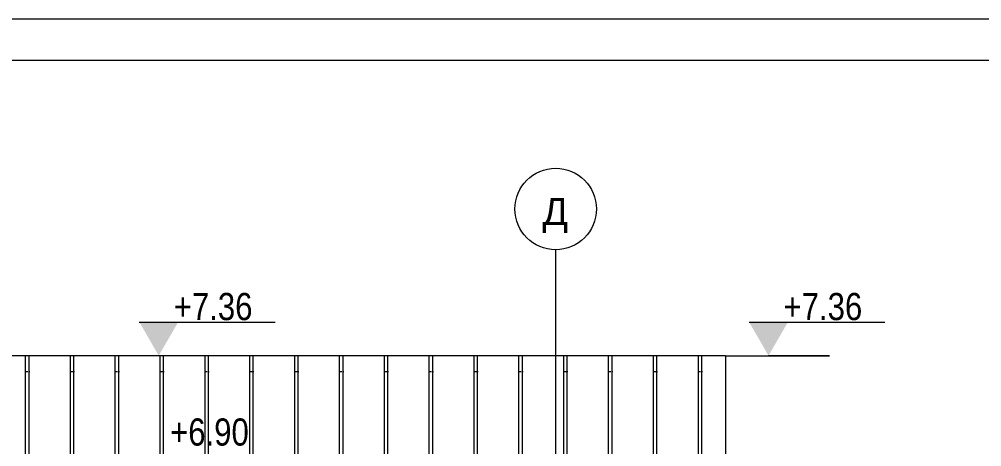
# Model space of a CAD drawing. Header units: centimetres. Extents: x 0 to 25250, y 0 to 2250.
# Drawn here: x 19073.3 to 19427.6, y 2092.6 to 2250 of the extents above; entities that cross this region are included whole.
import ezdxf

# ---------------------------------------------------------------- set-up
doc = ezdxf.new("R2010")
doc.units = ezdxf.units.CM
for name, color, linetype, lineweight in [('A-ANNO-NOTE', 7, 'Continuous', 9), ('A-ROOF', 7, 'Continuous', 9), ('A-ROOF-PATT', 7, 'Continuous', 9), ('A-WALL', 7, 'Continuous', 9), ('A-WALL-PATT', 7, 'Continuous', 9), ('G-ANNO-DIMS', 7, 'Continuous', 9), ('G-ANNO-TTLB', 7, 'Continuous', 9), ('S-GRID', 7, 'Continuous', 9), ('S-GRID-IDEN', 7, 'Continuous', 9)]:
    doc.layers.add(name, color=color, linetype=linetype, lineweight=lineweight)
doc.styles.add('23-View-1$0$Arial', font='arial.ttf', dxfattribs={"height": 10})
doc.styles.add('23-View-1$0$Arial Narrow_1', font='ARIALN.TTF', dxfattribs={"height": 10})

# ---------------------------------------------------------------- blocks, each defined once
blk = doc.blocks.new('TEC_ОФИЦИАЛНА РАМКА - TEC_ОФИЦИАЛНА РАМКА-2548458-СГРАДА ТИП III - ВЕРТИКАЛНИ РАЗРЕЗИ Б-Б_ В-В')
at = {"layer": 'G-ANNO-TTLB'}
for p, q in [((41.6208, 40.5538), (-13.3792, 40.5538)), ((-11.1292, 40.2538), (41.3208, 40.2538))]:
    blk.add_line(p, q, dxfattribs=at)
blk = doc.blocks.new('Grid - TEC_GRID_CIRCLE-145857-Б-Б')
at = {"layer": 'S-GRID-IDEN'}
blk.add_circle((-234.09, 789.77), 15, dxfattribs=at)
blk = doc.blocks.new('Spot Elevations - ELEVATION_PROJECT-150941-Б-Б')
at = {"layer": 'A-ANNO-NOTE'}
blk.add_hatch(color=256, dxfattribs=at).paths.add_polyline_path([(-428.74, 312.39), (-414.43, 312.39), (-421.59, 300)])
blk.add_line((-428.74, 312.39), (-378.74, 312.39), dxfattribs=at)

msp = doc.modelspace()

# ---------------------------------------------------------------- block references
at = {"layer": 'G-ANNO-TTLB', "xscale": 50, "yscale": 50, "zscale": 50}
msp.add_blockref('TEC_ОФИЦИАЛНА РАМКА - TEC_ОФИЦИАЛНА РАМКА-2548458-СГРАДА ТИП III - ВЕРТИКАЛНИ РАЗРЕЗИ Б-Б_ В-В', (18618.96, 222.31), dxfattribs=at)

# ---------------------------------------------------------------- next in the draw order: hatches: boundary and pattern name
at = {"layer": 'A-ROOF-PATT', "true_color": 0x8b8b8b}
h = msp.add_hatch(dxfattribs=at)
h.set_pattern_fill('FP1_5', color=252, style=0, pattern_type=2)
h.set_pattern_definition([(0, (19521.416, 1990.392), (16.51, 30.709), [0.8382, -15.672]), (90, (19504.906, 1990.392), (-16.51, 30.709), [30.709, 0]), (90, (19506.176, 1990.392), (-16.51, 30.709), [30.709, 0])])
h.paths.add_polyline_path([(18761.2, 2120.98), (19333.32, 2120.98), (19333.32, 2126.16), (18248.32, 2126.16), (18248.32, 2120.98), (18562.83, 2120.98)])
at = {"layer": 'A-WALL-PATT', "true_color": 0x8b8b8b}
h = msp.add_hatch(dxfattribs=at)
h.set_pattern_fill('FP1_16', color=252, style=0, pattern_type=2)
h.set_pattern_definition([(0, (18266.656, 1690.392), (16.51, 30.709), [0.8382, -15.672]), (90, (18250.146, 1690.392), (-16.51, 30.709), [30.709, 0]), (90, (18251.416, 1690.392), (-16.51, 30.709), [30.709, 0])])
h.paths.add_polyline_path([(18909.99, 2080.16), (19243.32, 2080.16), (19243.32, 2120.98), (18248.32, 2120.98), (18248.32, 2080.16), (18860.39, 2080.16)])
h = msp.add_hatch(dxfattribs=at)
h.set_pattern_fill('FP1_15', color=252, style=0, pattern_type=2)
h.set_pattern_definition([(0, (19257.256, 1690.392), (16.51, 30.709), [0.8382, -15.672]), (90, (19240.746, 1690.392), (-16.51, 30.709), [30.709, 0]), (90, (19242.016, 1690.392), (-16.51, 30.709), [30.709, 0])])
h.paths.add_polyline_path([(19306.74, 1690.39), (19328.32, 1690.39), (19328.32, 2120.98), (19243.32, 2120.98), (19243.32, 1706.39), (19266.32, 1706.39), (19266.32, 1715.39), (19264.32, 1715.39), (19264.32, 1717.39), (19278.32, 1717.39), (19278.32, 1722.39), (19279.82, 1722.39), (19279.82, 1812.39), (19278.32, 1812.39), (19278.32, 1817.39), (19283.32, 1817.39), (19283.32, 1812.39), (19281.82, 1812.39), (19281.82, 1722.39), (19283.32, 1722.39), (19283.32, 1717.39), (19300.32, 1717.39), (19300.32, 1715.39), (19298.32, 1715.39), (19298.32, 1690.39)])

# ---------------------------------------------------------------- next in the draw order: linework, layer by layer
at = {"layer": 'A-ROOF'}
for q in [(18248.32, 2126.16), (19333.32, 2120.98)]:
    msp.add_line((19333.32, 2126.16), q, dxfattribs=at)
at = {"layer": 'A-WALL'}
msp.add_line((19333.32, 2120.98), (19333.32, 1395.39), dxfattribs=at)
at = {"layer": 'G-ANNO-DIMS'}
for p, q in [((19333.32, 2126.16), (19371.57, 2126.16)), ((19371.57, 2126.16), (19349.15, 2126.16))]:
    msp.add_line(p, q, dxfattribs=at)
at = {"layer": 'S-GRID', "color": 1, "lineweight": 18, "true_color": 0xff0000}
msp.add_line((19270.82, 2040.16), (19270.82, 2165.16), dxfattribs=at)

# ---------------------------------------------------------------- next in the draw order: block references
at = {"layer": 'G-ANNO-DIMS'}
for p in [(19546.26, 1826.16), (19770.74, 1826.16)]:
    msp.add_blockref('Spot Elevations - ELEVATION_PROJECT-150941-Б-Б', p, dxfattribs=at)
at = {"layer": 'S-GRID-IDEN'}
msp.add_blockref('Grid - TEC_GRID_CIRCLE-145857-Б-Б', (19504.91, 1390.39), dxfattribs=at)

# ---------------------------------------------------------------- next in the draw order: texts
at = {"layer": 'G-ANNO-DIMS', "char_height": 10, "width": 34.7536, "attachment_point": 1, "line_spacing_factor": 0.974696, "style": '23-View-1$0$Arial Narrow_1'}
for s, insert in [('+7.36', (19130.19, 2149.25)), ('+7.36', (19354.67, 2149.25)), ('+6.90', (19128.84, 2103.06))]:
    msp.add_mtext(s, dxfattribs=dict(at, insert=insert))
at = {"layer": 'S-GRID-IDEN', "insert": (19270.64, 2177.78), "char_height": 10, "width": 9.9, "attachment_point": 5, "line_spacing_factor": 0.936439, "style": '23-View-1$0$Arial'}
msp.add_mtext('\\pt50,100,150,200,250,300,350,400,450,500,550,600,650,700,750,800,850,900,950,1000,1050,1100,1150,1200,1250,1300,1350,1400,1450,1500,1550,1600;{\\fArial|b0|i0|c204|p34;Д}', dxfattribs=at)

doc.saveas('drawing.dxf')
